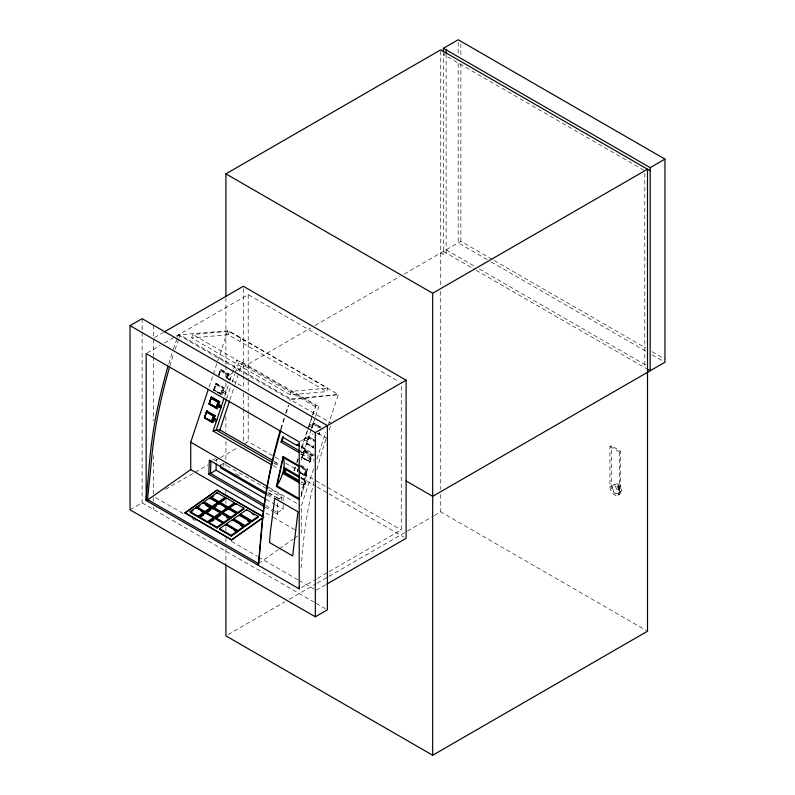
<?xml version="1.0" encoding="UTF-8"?>
<svg xmlns="http://www.w3.org/2000/svg" width="795" height="795" viewBox="0 0 795 795"><rect width="100%" height="100%" fill="white"/><g stroke="black" fill="none" stroke-linecap="round" stroke-linejoin="round"><path stroke-width="0.6" stroke-dasharray="3.98 2.98" d="M274.404 512.467L277.584 514.315L277.584 512.447L274.384 510.589M301.265 533.435L301.265 506.017L314.144 467.301M277.584 514.315L277.594 501.903M281.559 500.293L281.559 497.263L268.839 489.919M277.584 512.447L283.129 509.247L283.139 502.211M283.139 501.039L283.149 496.348L268.094 487.663M216.339 461.547L216.429 459.093M223.156 466.277L223.256 463.594L267.776 489.303M301.066 567.948L302.706 549.474A380.467 219.659 -60 0 1 313.985 481.432M301.176 495.464L306.88 470.282L300.679 466.695M301.166 494.599L306.88 470.282M304.306 484.582L305.161 480.876L306.443 480.587L305.598 484.294L304.306 484.582L301.086 482.724M300.957 497.014L306.204 480.309L306.512 470.898L301.245 467.858M191.684 337.954L192.728 334.496L229.298 331.247L327.818 388.129L326.775 391.587L290.195 394.837L191.684 337.954L228.254 334.705L326.775 391.587M228.254 334.705L229.298 331.247M239.941 341.453L240.984 337.994M290.195 394.837L291.238 391.378L327.818 388.129M281.271 428.833L284.69 417.534M209.055 387.056L212.961 375.329M213.348 374.157L227.777 330.74L338.322 394.568L328.573 423.894M213.696 389.808L215.544 384.263L216.27 384.233L223.256 388.268L221.408 393.813L213.696 389.808L221.408 393.813M218.675 374.833L220.155 370.391L227.857 374.405L226.595 378.221L225.869 378.241L227.132 374.425L227.857 374.405M220.712 394.241L213.656 390.166L215.962 383.23L224.26 387.88C219.43 391.08 230.789 394.39 223.335 390.653M218.655 375.151L220.573 369.367L228.871 374.018C224.806 378.013 232.597 376.731 229.815 380.08L227.132 378.529L228.871 374.018M213.656 390.166L216.21 383.23M218.893 375.141L220.811 369.367M214.421 389.779L216.27 384.233M219.032 375.916L220.881 370.371M220.682 393.833L222.52 388.288L223.256 388.268M224.26 387.88L221.716 394.817L222.759 392.382L225.452 393.932L222.759 392.382M225.204 393.942L225.78 392.213M224.717 396.139L229.328 382.276M229.815 380.08L233.303 370.321M233.68 369.178L236.731 360.016L238.709 362.49L315.227 406.672L318.865 406.563L315.377 417.047M226.704 398.583L230.58 386.946M232.12 382.286L234.833 374.137M235.221 372.964L238.709 362.49L242.346 362.381L318.865 406.563M229.954 399.647L234.605 385.674M234.992 384.512L242.346 362.381M293.931 470.71L295.094 467.222M296.644 462.561L298.195 457.9M301.285 448.589L308.261 427.63M308.649 426.468L312.127 415.984M312.514 414.821L315.933 405.748L192.728 334.496M304.415 439.675L307.337 441.215L304.415 439.675C304.068 434.607 311.819 443.034 304.992 437.936M309.026 425.802L311.948 427.352L309.026 425.802L309.841 424.063M294.269 470.898L295.432 467.39L298.125 468.941L297.181 471.773M297.111 462.352L298.214 459.043M307.794 430.214L300.619 451.798L303.302 453.349L300.381 451.798M308.162 429.111L312.505 416.053M312.882 414.911L315.933 405.748M298.453 467.222L297.31 471.365M301.683 457.513L304.227 450.576L312.286 455.227L309.98 462.153L301.683 457.513L309.98 462.153M314.343 448.3L306.294 443.65L308.599 436.713L315.883 440.778M320.494 426.915L313.21 422.851L311.521 427.69L312.246 427.67L313.508 423.854L319.501 427.312M301.057 460.126L311.123 429.857M311.511 428.684L314.989 418.21M302.448 457.125L304.296 451.58L311.272 455.615L309.434 461.16L301.722 457.145L309.434 461.16M307.059 443.262L314.045 447.297L306.333 443.282L307.059 443.262L308.907 437.717L315.883 441.752M304.097 475.042L305.936 469.497L306.661 469.477L304.823 475.022L299.109 472.17M308.698 461.18L310.547 455.634L311.272 455.615M313.309 447.317L314.055 445.101M305.131 476.026L307.675 469.09L305.369 476.016L299.089 472.538M309.742 462.163L312.286 455.227M319.729 432.122L318.954 434.438L321.12 428.654M316.877 459.093L325.841 432.112M173.34 349.263L177.176 338.243M177.563 337.14L178.328 334.934L227.777 330.74M175.049 349.581L178.567 339.465M178.955 338.342L180.127 334.973L290.672 398.802L338.322 394.568L290.751 399.835L290.672 398.802L289.887 401.048M285.594 413.4L288.327 405.539M286.14 413.072L288.833 405.351M329.12 429.936L331.038 424.421M314.502 455.605L305.32 450.298L305.757 449.871L305.002 448.201L301.057 445.916M618.947 492.999L621.183 490.883M258.474 563.566L278.379 549.554M279.373 548.858L293.305 539.04M294.299 538.344L298.284 535.542M445.21 53.444L443.421 54.477L644.815 170.756M154.478 337.577L163.045 332.628M147.224 352.92L160.113 345.487M164.416 343.003L175.158 336.802M176.232 336.186L248.199 294.627L399.12 381.769M225.909 365.809L225.909 376.959L232.349 373.233M236.652 370.758L310.766 327.967M315.059 325.483L399.915 276.491M404.218 274.017L460.871 241.302L493.099 259.905M212.782 459.997L215.554 458.397M130.042 509.824L142.126 502.847L313.995 602.073M165.489 489.362L194.099 472.836M195.173 472.22L208.022 464.807M214.451 461.09L238.53 447.188M244.969 443.471L248.199 441.613L280.307 460.146M220.563 465.145L223.256 463.594M300.291 441.295L313.18 433.851M278.528 499.022L283.149 496.348M301.365 587.654L316.4 578.969M317.473 578.353L328.216 572.152M329.289 571.525L401.256 529.977L401.256 383.001M228.056 634.629L284.988 601.765M289.281 599.281L316.132 583.778M317.205 583.162L327.947 576.961M329.021 576.335L406.364 531.686M407.438 531.07L433.215 516.184M434.289 515.567L440.738 511.841L646.434 630.604M316.132 590.288L325.771 584.722M620.676 491.479L619.335 492.254A6.648 3.836 60 0 1 614.634 494.967A6.648 3.836 60 0 1 609.934 486.828L609.934 446.512L611.275 445.737L620.676 451.163L620.676 491.479A6.648 3.836 60 0 1 615.976 494.192A6.648 3.836 60 0 1 611.275 486.053L611.275 445.737M609.934 446.512L619.335 451.938L620.676 451.163M609.934 486.828L611.275 486.053M618.063 485.656L619.136 485.964L618.868 490.455L618.063 489.988L618.063 485.656L619.136 485.964M618.063 489.988L619.136 490.306M617.954 495.295L619.295 494.52M614.187 484.741L617.129 483.867M226.446 376.502L227.171 376.482M227.132 378.529L230.063 380.07M221.835 390.365L222.56 390.345M221.258 392.104L221.984 392.084M313.508 423.854L312.783 423.874L319.769 427.909M312.286 425.623L309.603 424.073M312.097 425.951L312.823 425.931M317.921 433.454L318.646 433.434M308.907 437.717L308.172 437.737L314.164 441.195M307.486 439.824L308.212 439.794M306.91 441.553L307.635 441.533M306.294 443.65L313.578 447.714M304.296 451.58L303.561 451.6L310.547 455.634M302.875 453.687L303.601 453.667M302.299 455.416L303.024 455.396M297.688 469.279L298.413 469.259M297.111 471.018L297.837 470.998M494.172 260.522L645.629 347.962M652.069 351.688L664.958 359.131M487.116 259.548L458.188 242.853L458.188 62.04M491.399 262.022L645.679 351.092M652.099 354.809L664.958 362.232M446.104 249.829L475.032 266.524M479.315 268.998L647.508 366.107M443.421 251.379L475.032 269.624M476.096 270.25L647.508 369.208M440.738 252.929L443.421 254.48L443.421 53.235M236.91 335.679L245.486 340.966M178.328 334.934L331.426 423.318M220.573 369.367L228.632 374.018M313.21 422.851L321.26 427.501M220.155 370.391L227.132 374.425M225.909 376.959L243.359 387.036L243.359 375.975M318.189 433.335L327.411 438.661M316.947 433.275L319.202 434.428M215.962 383.23L224.021 387.89M308.599 436.713L313.628 439.625M215.544 384.263L222.52 388.288M213.905 390.156L220.95 394.231M301.345 446.959L314.114 454.333M301.543 447.436L305.757 449.871M303.988 450.576L312.038 455.227M301.365 451.938L314.134 459.301M301.295 453.826L314.065 461.199M300.937 454.044L302.726 455.078L299.804 453.538M300.629 465.015L307.675 469.09M300.679 466.019L306.661 469.477M298.96 465.472L305.936 469.497M285.663 463.237L401.256 529.977M298.841 471.564L304.823 475.022M299.327 472.528L305.369 476.016M274.086 461.219L279.403 464.29M300.957 477.288L306.443 480.587M274.404 462.322L279.76 465.413M301.176 477.775L316.162 486.431M317.235 487.047L327.938 493.228M329.011 493.844L403.949 537.112M300.868 478.391L305.161 480.876M273.639 463.167L278.956 466.228M301.295 481.81L305.598 484.294M273.063 465.632L278.409 468.722M300.679 483.648L304.882 486.073M269.068 487.434L300.192 505.401M268.273 492.691L278.876 498.813M267.925 493.963L274.404 497.71M265.848 512.994L272.288 516.71M273.361 517.326L295.899 530.335M155.542 497.571L183.377 513.64M191.943 518.588L196.226 521.063M231.554 541.455L257.252 556.291M258.325 556.907L297.936 579.784M299.009 580.4L313.995 589.055M316.132 603.316L325.364 608.642M235.896 473.691L240.14 476.165M268.809 492.87L275.179 496.577M276.243 497.203L279.433 499.051M267.19 495.037L273.559 498.753M266.087 499.32L274.603 504.288M275.676 504.904L283.129 509.247M265.868 505.63L273.321 509.973M264.884 506.922L273.351 511.851M305.002 448.201L305.32 450.298M644.815 173.231L644.815 367.658M619.335 451.938L619.335 492.254M618.868 486.113L618.868 490.455M618.331 485.497L618.331 489.839M460.871 43.765L460.871 56.117M460.871 63.521L460.871 241.302M458.188 42.224L458.188 54.607M446.104 54.169L446.104 252.929M440.738 51.069L440.738 286.379M440.738 291.328L440.738 489.541M440.738 494.5L440.738 511.841M248.199 294.627L248.199 379.851M248.199 381.093L248.199 390.971M248.199 395.91L248.199 413.201M248.199 414.434L248.199 441.613M243.359 288.714L243.359 374.743M243.359 393.137L243.359 407.785M243.359 409.008L243.359 440.738M225.909 297.698L225.909 364.577M225.909 383.15L225.909 398.017M225.909 416.6L225.909 431.466M225.909 441.374L225.909 468.633M225.909 489.69L225.909 493.407M225.909 500.84L225.909 503.315M225.909 526.856L225.909 530.573M225.909 538.006L225.909 542.955M225.909 549.156L225.909 564.023M153.405 325.175L153.405 355.494M153.405 356.726L153.405 420.972M153.405 455.565L153.405 493.864M153.405 497.521L153.405 501.069M153.405 506.991L153.405 509.356M142.126 318.666L142.126 331.028M142.126 332.26L142.126 502.847M316.957 469.636A380.467 219.659 -60 0 1 326.049 438.76M168.729 363.941A380.467 219.659 -60 0 1 172.962 350.366M280.764 428.773A379.811 219.281 -60 0 1 284.431 416.898M169.862 366.137A379.811 219.281 -60 0 1 173.886 353.079M612.438 487.226A4.939 2.852 60 0 0 617.675 493.735A4.939 2.852 60 0 0 617.675 486.759A4.939 2.852 60 0 0 612.438 487.226M615.648 485.974A4.194 2.425 60 0 0 620.1 491.509A4.194 2.425 60 0 0 620.1 485.576A4.194 2.425 60 0 0 615.648 485.974"/><path stroke-width="1.19" d="M263.831 506.306L208.827 474.267L209.353 460.146L266.941 493.397M210.933 461.06L210.476 473.363L208.827 474.267M264.795 505.004L210.476 473.363L216.021 470.163L216.25 464.012M220.563 465.145L220.473 467.828L266.126 494.42M280.416 429.966A379.811 219.281 -60 0 0 261.893 525.048L258.474 563.566L257.242 564.659L258.474 563.566L147.93 499.747L146.35 497.988L147.383 501.238L151.348 461.229A379.811 219.281 -60 0 1 169.514 367.33M258.663 564.043L262.032 525.992A380.457 219.659 -60 0 1 272.755 460.305L280.923 429.956M168.063 366.197A380.467 219.659 -60 0 0 149.619 461.08L146.121 500.502L299.218 588.896L299.437 586.432M278.329 438.651L278.528 437.866M299.139 499.648L276.382 486.51L283.099 456.549L299.645 466.099M276.382 486.51L276.968 485.805C282.116 476.881 286.2 466.943 283.099 456.549M298.94 481.482L283.894 472.796L284.739 469.08L286.031 468.802M283.894 472.796L285.176 472.508L285.812 469.726M299.168 452.594L281.082 442.149L282.215 440.877L283.249 436.515M281.082 442.149L282.493 437.121L296.783 445.379L298.085 444.206L296.783 445.379M147.93 499.747L190.72 469.616L190.72 442.199L208.28 389.401M204.484 417.534L206.322 411.989L207.048 411.969L214.034 415.994L212.186 421.539L204.484 417.534L212.186 421.539M209.085 403.671L210.933 398.126L218.645 402.131L216.797 407.676L209.085 403.671L209.82 403.651M204.444 417.892L206.988 410.955L204.444 417.892L212.494 422.543L213.298 420.118L216.23 421.668L216.806 419.929L213.875 418.389L216.568 419.939M218.158 406.245L220.841 407.795L218.158 406.245L217.105 408.68L209.045 404.029L211.351 397.103L219.649 401.743C214.829 404.943 226.187 408.262 218.734 404.516M209.671 402.866L211.599 397.093M211.46 421.569L213.308 416.014L214.034 415.994M216.071 407.696L217.91 402.151L218.645 402.131M212.494 422.543L215.048 415.606L214.123 418.379M217.105 408.68L219.649 401.743M220.593 407.805L221.169 406.076M271.989 465.005L213.12 431.019L223.981 398.345M226.317 399.756L216.25 430.025L213.12 431.019M272.576 462.551L216.25 430.025L219.887 429.926L229.566 400.809M231.534 539.944L184.937 512.765L217.114 490.108L263.692 516.998L231.534 539.944L262.718 517.992M184.957 513.063L217.114 490.108M190.124 511.622L195.997 507.488L204.047 512.139L204.136 513.014L198.263 517.148L190.214 512.497L190.124 511.622L198.174 516.273L198.263 517.148M196.872 506.862L202.745 502.728L210.804 507.379L210.884 508.253L205.021 512.387L196.961 507.737L196.872 506.862L204.931 511.513L205.021 512.387M204.077 501.794L209.492 497.978L217.552 502.629L217.641 503.503L212.225 507.319L204.166 502.669L204.077 501.794L212.136 506.445L212.225 507.319M210.834 497.034L217.045 492.661L225.104 497.312L225.194 498.187L218.973 502.559L210.914 497.909L210.834 497.034L218.883 501.685L218.973 502.559M191.188 511.801L193.145 510.43M196.961 507.737L199.893 505.67M210.914 497.909L213.587 496.04M198.174 516.273L204.047 512.139M204.931 511.513L210.804 507.379M212.136 506.445L217.552 502.629M218.883 501.685L225.104 497.312M199.515 517.048L205.388 512.914L213.448 517.565L213.537 518.439L207.664 522.573L199.605 517.923L199.515 517.048L207.575 521.699L207.664 522.573M206.273 512.288L212.146 508.154L220.195 512.805L220.285 513.679L214.411 517.813L206.362 513.163L206.273 512.288L214.322 516.939L214.411 517.813M213.477 507.22L218.893 503.404L226.953 508.055L227.042 508.929L221.626 512.745L213.567 508.094L213.477 507.22L221.537 511.871L221.626 512.745M220.225 502.46L226.446 498.087L234.505 502.738L234.595 503.613L228.374 507.985L220.314 503.334L220.225 502.46L228.284 507.111L228.374 507.985M201.562 516.541L203.52 515.16M206.362 513.163L210.278 510.41M213.567 508.094L216.27 506.186M207.575 521.699L213.448 517.565M214.322 516.939L220.195 512.805M221.537 511.871L226.953 508.055M228.284 507.111L234.505 502.738M208.916 522.474L214.789 518.34L222.848 522.991L222.938 523.865L217.065 527.999L209.006 523.348L208.916 522.474L216.975 527.125L217.065 527.999M215.674 517.714L221.547 513.58L229.596 518.231L229.685 519.105L223.812 523.239L215.753 518.588L215.674 517.714L223.723 522.365L223.812 523.239M222.878 512.646L228.294 508.83L236.353 513.481L236.433 514.355L231.017 518.171L222.968 513.52L222.878 512.646L230.928 517.297L231.017 518.171M229.626 507.886L235.847 503.513L243.896 508.164L243.986 509.038L237.775 513.411L229.715 508.76L229.626 507.886L237.685 512.537L237.775 513.411M211.947 521.281L213.905 519.9M215.753 518.588L220.652 515.15M216.975 527.125L222.848 522.991M223.723 522.365L229.596 518.231M230.928 517.297L236.353 513.481M237.685 512.537L243.896 508.164M219.659 528.675L225.532 524.541L237.079 531.209L237.168 532.084L231.295 536.218L219.748 529.549L219.659 528.675L231.206 535.343L231.295 536.218M226.406 523.915L232.279 519.781L243.827 526.449L243.916 527.323L238.043 531.457L226.495 524.789L226.406 523.915L237.953 530.583L238.043 531.457M233.621 518.847L239.037 515.031L250.584 521.699L250.673 522.573L245.258 526.389L233.71 519.721L233.621 518.847L245.168 525.515L245.258 526.389M240.368 514.087L246.589 509.714L258.137 516.382L258.216 517.257L252.005 521.629L240.458 514.961L240.368 514.087L251.916 520.755L252.005 521.629M231.206 535.343L237.079 531.209M237.953 530.583L243.827 526.449M245.168 525.515L250.584 521.699M251.916 520.755L258.137 516.382M225.909 296.455L225.909 173.857L440.738 49.827L650.191 170.756M443.421 51.993L443.421 48.276L458.188 39.75L664.958 159.129L664.958 362.232L432.679 496.338L406.096 480.985M130.042 325.642L142.126 318.666L327.411 425.633L327.411 609.825L315.327 616.801L130.042 509.824L130.042 325.642L315.327 432.609L406.096 380.209L406.096 538.354L326.844 584.106M164.108 332.012L243.359 286.26L406.096 380.209M225.909 173.857L432.679 293.236L647.508 169.206L647.508 631.22L432.679 755.25L225.909 635.871L225.909 565.255M443.421 48.276L650.191 167.656L664.958 159.129M209.045 404.029L217.343 408.68M217.224 404.238L217.949 404.208M216.647 405.967L217.373 405.947M212.613 418.1L213.338 418.081M212.036 419.83L212.762 419.81M647.508 369.208L650.191 370.758L650.191 167.656M297.34 445.011L299.447 446.224M211.351 397.103L219.41 401.753M210.933 398.126L217.91 402.151M282.215 440.877L299.238 450.705M210.814 404.228L215.803 407.1M206.74 410.965L215.048 415.606M206.322 411.989L213.308 416.014M299.129 466.635L283.318 457.513L276.968 485.805L299.119 498.594M204.683 417.892L212.742 422.543M219.887 429.926L273.033 460.603M284.173 467.589L298.86 476.076M284.739 469.08L299.785 477.775M285.176 472.508L299.149 480.578M282.851 473.353L299.635 483.042M190.72 442.199L267.995 486.818M190.72 469.616L263.702 511.751M217.144 490.396L263.721 517.287M251.926 513.62L254.022 514.832M225.025 507.767L227.042 508.929M247.523 520.755L250.673 522.573M205.855 505.352L210.884 508.253M226.664 517.366L229.685 519.105M240.766 525.505L242.873 526.717M201.115 511.265L204.136 513.014M234.018 530.265L237.168 532.084M184.937 512.765L231.504 539.656M216.021 470.163L265.023 498.703M246.589 509.714L246.679 510.589M239.037 515.031L239.126 515.905M235.847 503.513L235.936 504.388M232.279 519.781L232.369 520.655M228.294 508.83L228.384 509.704M226.446 498.087L226.535 498.962M225.532 524.541L225.621 525.416M218.893 503.404L218.983 504.278M217.045 492.661L217.134 493.536M212.146 508.154L212.235 509.029M209.492 497.978L209.582 498.853M205.388 512.914L205.478 513.789M202.745 502.728L202.834 503.603M195.997 507.488L196.077 508.363M446.104 49.827L446.104 52.927M432.679 293.236L432.679 755.25M315.327 432.609L315.327 616.801M299.218 588.896L299.218 441.921L146.151 353.546L146.151 500.522M270.509 530.891L269.485 542.508L292.679 555.904L297.956 511.771L274.762 498.376L270.509 530.891"/></g></svg>
